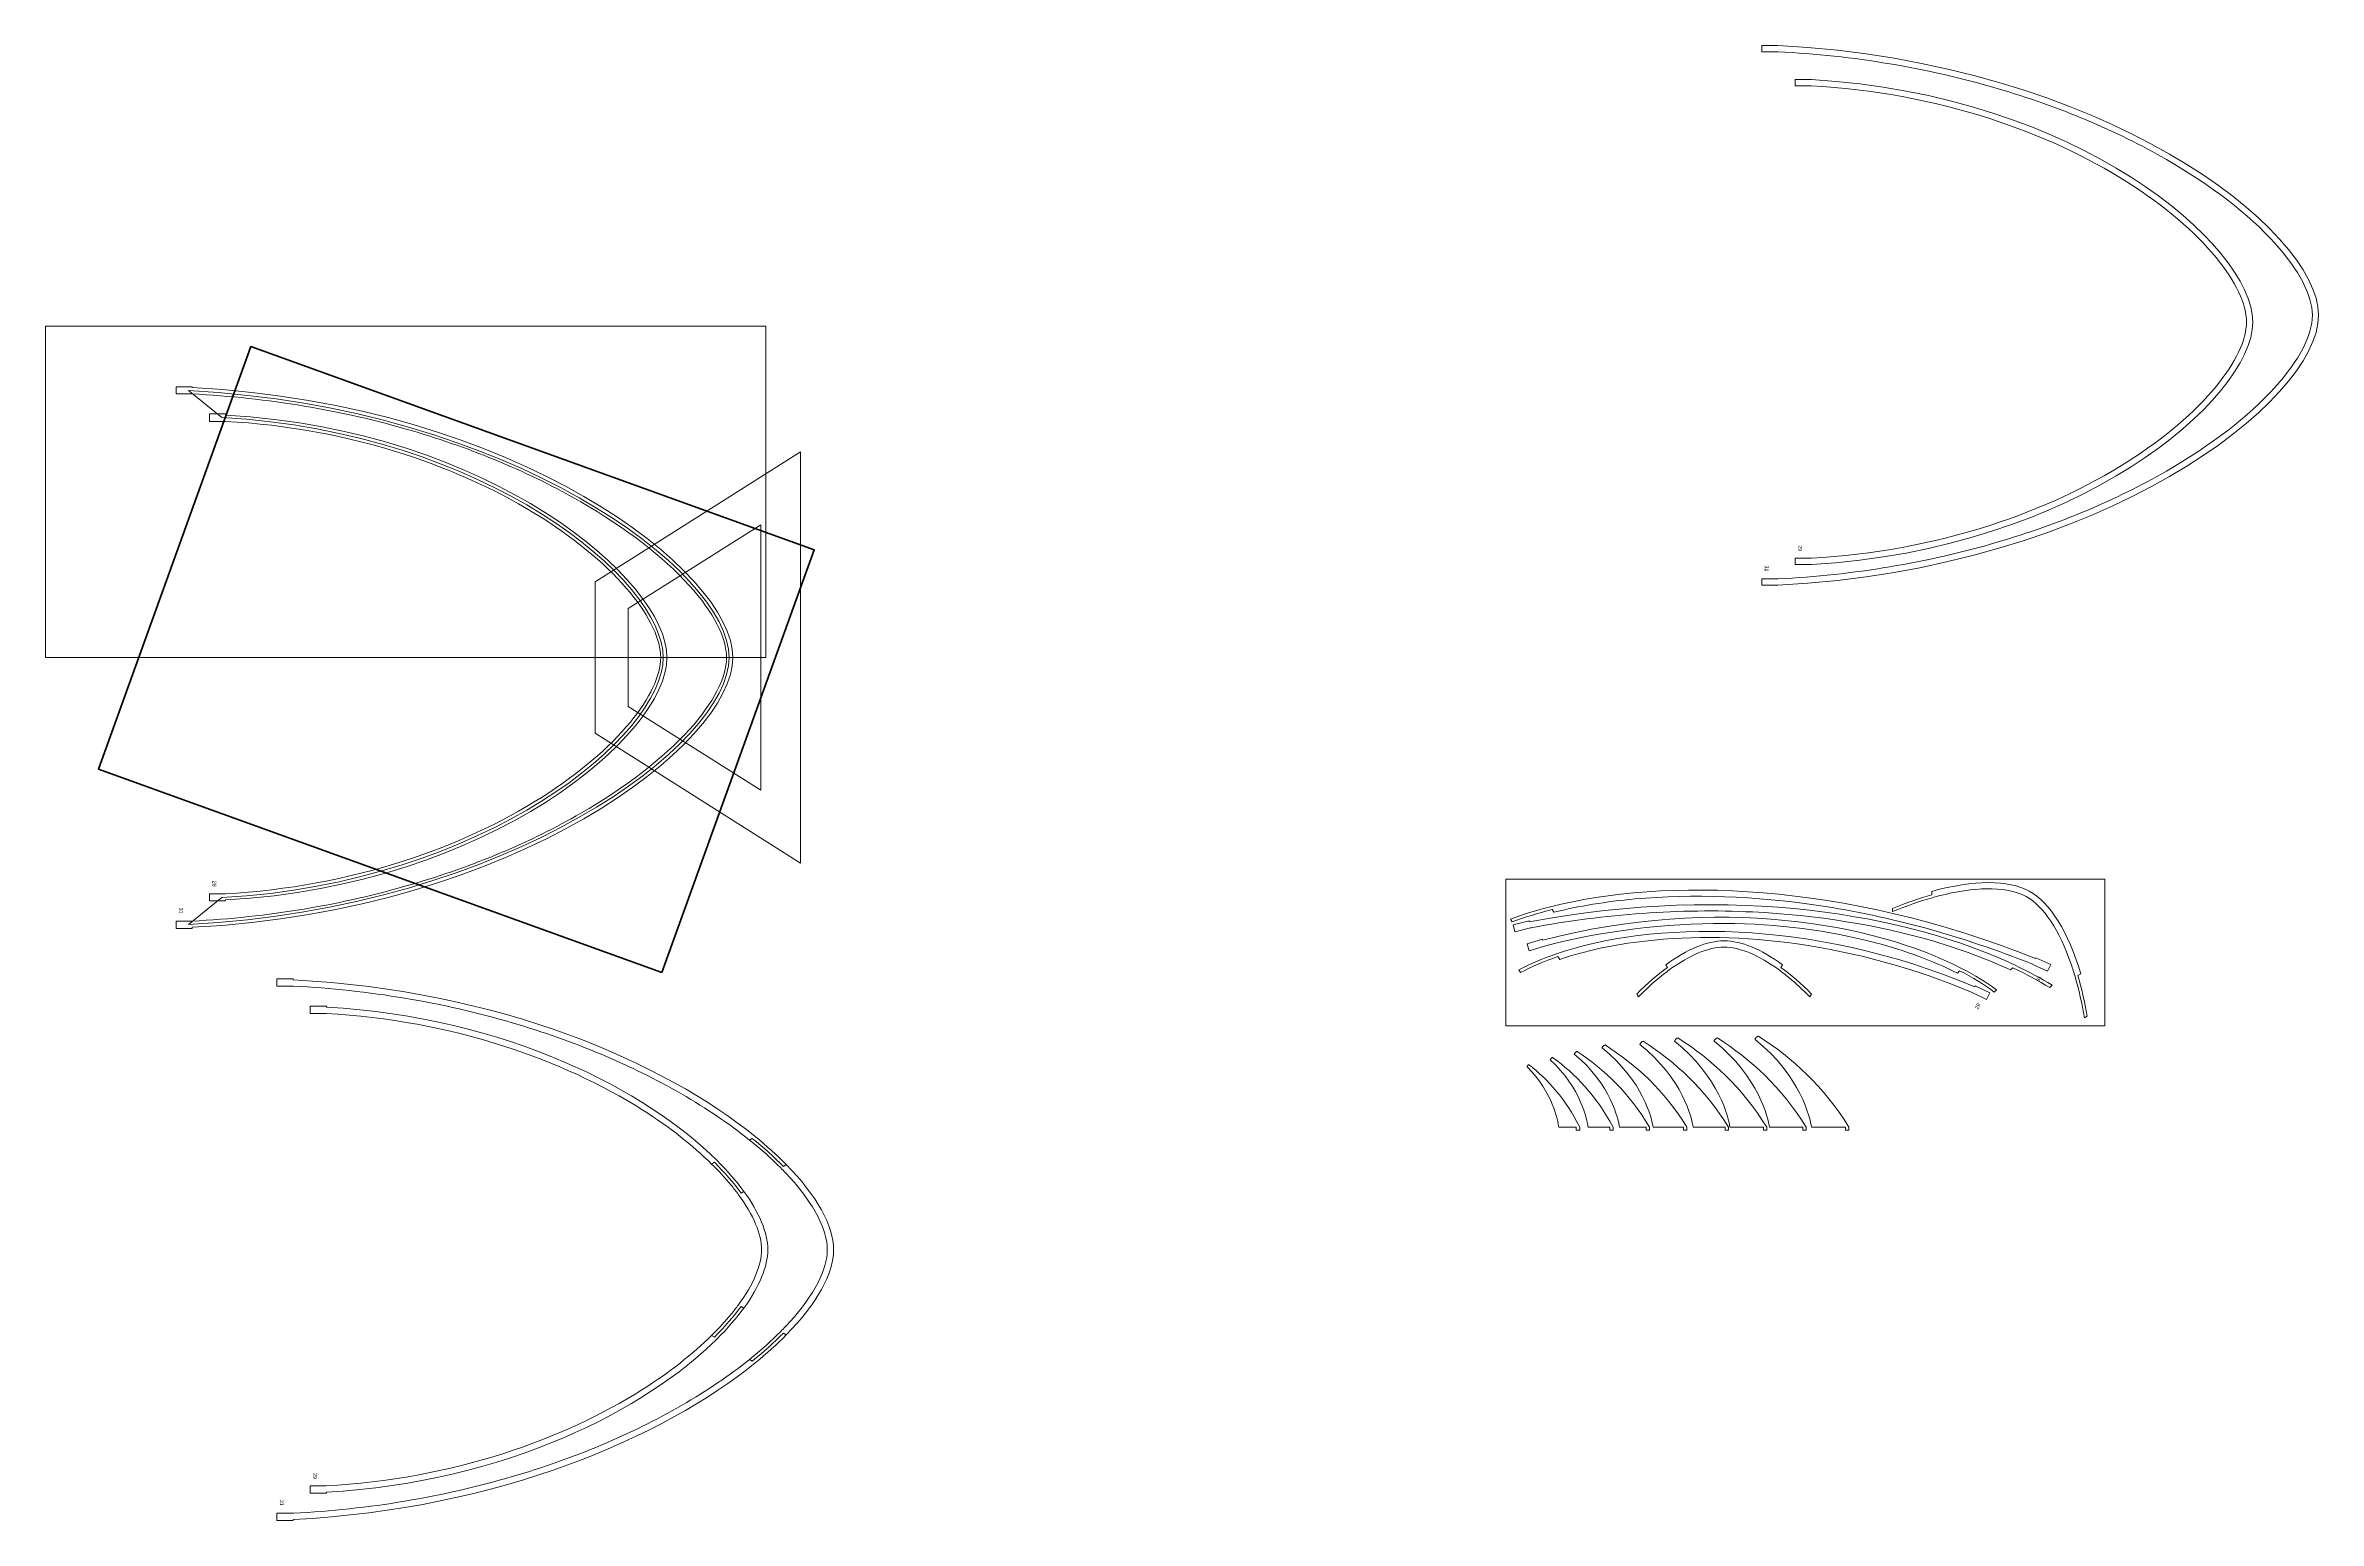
# Model space of a CAD drawing. Header units: inches. Extents: x -11188 to 11060, y -18103 to 6291.
# Drawn here: x -8651 to -6465, y -16289 to -14871 of the extents above; entities that cross this region are included whole.
import ezdxf

# ---------------------------------------------------------------- set-up
doc = ezdxf.new("R2010")
doc.units = ezdxf.units.IN
doc.header["$MEASUREMENT"] = 0
doc.layers.add('PRINT', color=7, linetype='Continuous', lineweight=9)
doc.layers.add('SECT-ELEV_dwg', color=8, linetype='Continuous', lineweight=9)
doc.styles.add('Arial', font='arial.ttf', dxfattribs={"height": 0.303706})
doc.styles.add('Arial_6', font='arial.ttf', dxfattribs={"width": 0.999998, "height": 0.303705})
doc.styles.add('Arial_7', font='arial.ttf', dxfattribs={"width": 0.999998, "height": 0.303705})

# ---------------------------------------------------------------- blocks, each defined once
blk = doc.blocks.new('SECT-ELEV_dwg_block 220-315333-Level 1')
at = {"layer": 'PRINT'}
for points in [[(51.51, 32.81), (51.51, 32.81), (52.81, 32.81), (52.81, 32.81)], [(51.51, 32.31), (51.51, 32.31), (51.51, 32.81), (51.51, 32.81)], [(52.81, 32.81), (78.74, 31.5), (96.14, 18.11), (96.14, 11.19)], [(52.8, 32.31), (52.8, 32.31), (51.51, 32.31), (51.51, 32.31)], [(70.38, 29.37), (64.78, 31.02), (58.87, 32.01), (52.8, 32.31)], [(83.95, 23.67), (79.91, 26), (75.35, 27.92), (70.38, 29.37)], [(92.64, 16.97), (90.55, 19.28), (87.54, 21.6), (83.95, 23.67)], [(95.64, 11.19), (95.64, 12.78), (94.57, 14.83), (92.64, 16.97)], [(96.14, 11.19), (96.14, 4.27), (78.74, -9.13), (52.81, -10.44)], [(92.64, 5.41), (94.57, 7.54), (95.64, 9.59), (95.64, 11.19)], [(83.95, -1.29), (87.54, 0.78), (90.55, 3.1), (92.64, 5.41)], [(70.38, -7), (75.35, -5.54), (79.91, -3.62), (83.95, -1.29)], [(52.8, -9.94), (58.87, -9.63), (64.78, -8.64), (70.38, -7)], [(51.51, -9.94), (51.51, -9.94), (52.8, -9.94), (52.8, -9.94)], [(51.51, -10.44), (51.51, -10.44), (51.51, -9.94), (51.51, -9.94)], [(52.81, -10.44), (52.81, -10.44), (51.51, -10.44), (51.51, -10.44)]]:
    blk.add_open_spline(points, degree=3, dxfattribs=at)
blk = doc.blocks.new('SECT-ELEV_dwg_block 222-315335-Level 1')
at = {"layer": 'PRINT'}
for points in [[(54.18, 30.08), (54.18, 30.08), (55.49, 30.08), (55.49, 30.08)], [(54.18, 29.58), (54.18, 29.58), (54.18, 30.08), (54.18, 30.08)], [(55.47, 29.58), (55.47, 29.58), (54.18, 29.58), (54.18, 29.58)], [(69.79, 26.95), (65.23, 28.42), (60.41, 29.31), (55.47, 29.58)], [(55.49, 30.08), (76.65, 28.91), (90.86, 16.87), (90.86, 10.65)], [(80.84, 21.84), (77.56, 23.92), (73.84, 25.64), (69.79, 26.95)], [(87.92, 15.83), (86.22, 17.9), (83.77, 19.98), (80.84, 21.84)], [(90.36, 10.65), (90.36, 12.08), (89.49, 13.92), (87.92, 15.83)], [(90.86, 10.65), (90.86, 4.43), (76.65, -7.6), (55.49, -8.78)], [(87.92, 5.48), (89.49, 7.39), (90.36, 9.22), (90.36, 10.65)], [(80.84, -0.53), (83.77, 1.33), (86.22, 3.4), (87.92, 5.48)], [(69.79, -5.65), (73.84, -4.34), (77.56, -2.62), (80.84, -0.53)], [(55.47, -8.28), (60.41, -8), (65.23, -7.12), (69.79, -5.65)], [(54.18, -8.28), (54.18, -8.28), (55.47, -8.28), (55.47, -8.28)], [(54.18, -8.78), (54.18, -8.78), (54.18, -8.28), (54.18, -8.28)], [(55.49, -8.78), (55.49, -8.78), (54.18, -8.78), (54.18, -8.78)]]:
    blk.add_open_spline(points, degree=3, dxfattribs=at)
blk = doc.blocks.new('SECT-ELEV_dwg_block 224-315337-Level 1')
at = {"layer": 'PRINT'}
for points in [[(34.57, -36.21), (43.64, -33.91), (58, -34.15), (73.45, -40.37)], [(31.37, -37.2), (32.34, -36.83), (33.41, -36.5), (34.57, -36.21)], [(41.36, -35.59), (39.03, -35.8), (36.84, -36.16), (34.86, -36.65)], [(56.07, -36.11), (50.95, -35.35), (46, -35.17), (41.36, -35.59)], [(73.22, -40.82), (67.59, -38.56), (61.82, -36.97), (56.07, -36.11)], [(31.51, -37.43), (31.51, -37.43), (31.37, -37.2), (31.37, -37.2)], [(34.72, -36.44), (33.56, -36.73), (32.49, -37.06), (31.51, -37.43)], [(34.86, -36.65), (34.86, -36.65), (34.72, -36.44), (34.72, -36.44)], [(73.25, -40.83), (73.24, -40.83), (73.23, -40.82), (73.22, -40.82)], [(74.42, -41.37), (74.42, -41.37), (73.25, -40.83), (73.25, -40.83)], [(73.45, -40.37), (73.45, -40.37), (73.49, -40.3), (73.49, -40.3)], [(73.49, -40.3), (73.49, -40.3), (74.67, -40.84), (74.67, -40.84)], [(74.67, -40.84), (74.67, -40.84), (74.42, -41.37), (74.42, -41.37)]]:
    blk.add_open_spline(points, degree=3, dxfattribs=at)
blk = doc.blocks.new('SECT-ELEV_dwg_block 226-315339-Level 1')
at = {"layer": 'PRINT'}
for points in [[(35.05, -39.99), (42.59, -37.41), (55.23, -37.03), (68.58, -42.62)], [(32.04, -41.27), (32.92, -40.8), (33.93, -40.37), (35.05, -39.99)], [(42.17, -38.96), (39.67, -39.24), (37.34, -39.74), (35.32, -40.43)], [(54.35, -39.19), (50.14, -38.6), (46.04, -38.52), (42.17, -38.96)], [(68.38, -43.08), (63.81, -41.17), (59.09, -39.86), (54.35, -39.19)], [(32.18, -41.49), (32.18, -41.49), (32.04, -41.27), (32.04, -41.27)], [(35.18, -40.2), (34.06, -40.59), (33.06, -41.02), (32.18, -41.49)], [(35.32, -40.43), (35.32, -40.43), (35.18, -40.2), (35.18, -40.2)], [(69.53, -43.64), (69.53, -43.64), (68.38, -43.08), (68.38, -43.08)], [(68.58, -42.62), (68.58, -42.62), (68.62, -42.55), (68.62, -42.55)], [(68.62, -42.55), (68.62, -42.55), (69.79, -43.12), (69.79, -43.12)], [(69.79, -43.12), (69.79, -43.12), (69.53, -43.64), (69.53, -43.64)]]:
    blk.add_open_spline(points, degree=3, dxfattribs=at)
blk = doc.blocks.new('SECT-ELEV_dwg_block 228-315341-Level 1')
at = {"layer": 'PRINT'}
for points in [[(-29.4, -72.62), (-28.47, -71.87), (-27.63, -71.12), (-26.9, -70.38)], [(-26.67, -70.52), (-27.41, -71.27), (-28.24, -72.02), (-29.16, -72.77)], [(-26.9, -70.38), (-26.9, -70.38), (-26.67, -70.52), (-26.67, -70.52)], [(-29.16, -72.77), (-36.43, -78.66), (-49.56, -84.48), (-66.2, -85.32)], [(-35.07, -76.18), (-33.04, -75.01), (-31.2, -73.77), (-29.61, -72.49)], [(-29.61, -72.49), (-29.61, -72.49), (-29.4, -72.62), (-29.4, -72.62)], [(-48.63, -81.88), (-43.67, -80.43), (-39.1, -78.51), (-35.07, -76.18)], [(-66.17, -84.82), (-60.12, -84.51), (-54.22, -83.52), (-48.63, -81.88)], [(-67.5, -84.82), (-67.5, -84.82), (-66.21, -84.82), (-66.21, -84.82)], [(-67.5, -85.41), (-67.5, -85.41), (-67.5, -84.82), (-67.5, -84.82)], [(-66.2, -85.41), (-66.2, -85.41), (-67.5, -85.41), (-67.5, -85.41)], [(-66.21, -84.82), (-66.2, -84.82), (-66.18, -84.82), (-66.17, -84.82)], [(-66.2, -85.32), (-66.2, -85.32), (-66.2, -85.41), (-66.2, -85.41)]]:
    blk.add_open_spline(points, degree=3, dxfattribs=at)
blk = doc.blocks.new('SECT-ELEV_dwg_block 230-315343-Level 1')
at = {"layer": 'PRINT'}
for points in [[(-32.43, -70.71), (-31.59, -69.87), (-30.87, -69.04), (-30.29, -68.24)], [(-30.07, -68.37), (-30.66, -69.18), (-31.37, -70.01), (-32.21, -70.84)], [(-30.29, -68.24), (-30.29, -68.24), (-30.07, -68.37), (-30.07, -68.37)], [(-32.21, -70.84), (-37.87, -76.46), (-49.07, -82.32), (-63.53, -83.13)], [(-38.17, -74.88), (-36.04, -73.53), (-34.17, -72.06), (-32.65, -70.57)], [(-32.65, -70.57), (-32.65, -70.57), (-32.43, -70.71), (-32.43, -70.71)], [(-49.22, -79.99), (-45.18, -78.69), (-41.46, -76.97), (-38.17, -74.88)], [(-63.54, -82.63), (-58.6, -82.35), (-53.78, -81.47), (-49.22, -79.99)], [(-64.83, -82.63), (-64.83, -82.63), (-63.54, -82.63), (-63.54, -82.63)], [(-64.83, -83.21), (-64.83, -83.21), (-64.83, -82.63), (-64.83, -82.63)], [(-63.53, -83.21), (-63.53, -83.21), (-64.83, -83.21), (-64.83, -83.21)], [(-63.53, -83.13), (-63.53, -83.13), (-63.53, -83.21), (-63.53, -83.21)]]:
    blk.add_open_spline(points, degree=3, dxfattribs=at)
blk = doc.blocks.new('SECT-ELEV_dwg_block 232-315345-Level 1')
at = {"layer": 'PRINT'}
for points in [[(-75.57, 5.47), (-75.57, 5.47), (-74.27, 5.47), (-74.27, 5.47)], [(-75.57, 4.89), (-75.57, 4.89), (-75.57, 5.47), (-75.57, 5.47)], [(-74.27, 5.47), (-74.27, 5.47), (-74.27, 5.39), (-74.27, 5.39)], [(-74.29, 4.89), (-74.29, 4.89), (-75.57, 4.89), (-75.57, 4.89)], [(-56.71, 1.95), (-62.3, 3.59), (-68.22, 4.58), (-74.29, 4.89)], [(-74.27, 5.39), (-48.35, 4.08), (-30.95, -9.32), (-30.95, -16.24)], [(-43.14, -3.76), (-47.17, -1.43), (-51.74, 0.49), (-56.71, 1.95)], [(-34.44, -10.46), (-36.54, -8.15), (-39.54, -5.83), (-43.14, -3.76)], [(-31.45, -16.24), (-31.45, -14.64), (-32.51, -12.59), (-34.44, -10.46)], [(-30.95, -16.24), (-30.95, -23.16), (-48.35, -36.55), (-74.27, -37.86)], [(-34.44, -22.02), (-32.51, -19.88), (-31.45, -17.83), (-31.45, -16.24)], [(-43.14, -28.72), (-39.54, -26.65), (-36.54, -24.33), (-34.44, -22.02)], [(-56.71, -34.42), (-51.74, -32.97), (-47.17, -31.05), (-43.14, -28.72)], [(-74.29, -37.36), (-68.22, -37.06), (-62.3, -36.07), (-56.71, -34.42)], [(-75.57, -37.36), (-75.57, -37.36), (-74.29, -37.36), (-74.29, -37.36)], [(-75.57, -37.95), (-75.57, -37.95), (-75.57, -37.36), (-75.57, -37.36)], [(-74.27, -37.95), (-74.27, -37.95), (-75.57, -37.95), (-75.57, -37.95)], [(-74.27, -37.86), (-74.27, -37.86), (-74.27, -37.95), (-74.27, -37.95)]]:
    blk.add_open_spline(points, degree=3, dxfattribs=at)
blk = doc.blocks.new('SECT-ELEV_dwg_block 234-315347-Level 1')
at = {"layer": 'PRINT'}
for points in [[(-72.9, 3.28), (-72.9, 3.28), (-71.6, 3.28), (-71.6, 3.28)], [(-72.9, 2.69), (-72.9, 2.69), (-72.9, 3.28), (-72.9, 3.28)], [(-71.61, 2.69), (-71.61, 2.69), (-72.9, 2.69), (-72.9, 2.69)], [(-57.3, 0.06), (-61.86, 1.53), (-66.67, 2.42), (-71.61, 2.69)], [(-71.6, 3.28), (-71.6, 3.28), (-71.6, 3.19), (-71.6, 3.19)], [(-71.6, 3.19), (-50.43, 2.02), (-36.23, -10.02), (-36.23, -16.24)], [(-46.24, -5.05), (-49.53, -2.97), (-53.25, -1.25), (-57.3, 0.06)], [(-39.16, -11.06), (-40.87, -8.99), (-43.32, -6.91), (-46.24, -5.05)], [(-36.73, -16.24), (-36.73, -14.81), (-37.59, -12.97), (-39.16, -11.06)], [(-36.23, -16.24), (-36.23, -22.46), (-50.43, -34.49), (-71.6, -35.67)], [(-39.16, -21.41), (-37.59, -19.5), (-36.73, -17.67), (-36.73, -16.24)], [(-46.24, -27.42), (-43.32, -25.56), (-40.87, -23.49), (-39.16, -21.41)], [(-57.3, -32.54), (-53.25, -31.23), (-49.53, -29.51), (-46.24, -27.42)], [(-71.61, -35.17), (-66.67, -34.89), (-61.86, -34.01), (-57.3, -32.54)], [(-72.9, -35.17), (-72.9, -35.17), (-71.61, -35.17), (-71.61, -35.17)], [(-72.9, -35.75), (-72.9, -35.75), (-72.9, -35.17), (-72.9, -35.17)], [(-71.6, -35.75), (-71.6, -35.75), (-72.9, -35.75), (-72.9, -35.75)], [(-71.6, -35.67), (-71.6, -35.67), (-71.6, -35.75), (-71.6, -35.75)]]:
    blk.add_open_spline(points, degree=3, dxfattribs=at)
blk = doc.blocks.new('SECT-ELEV_dwg_block 221-315332-Level 1')
at = {"layer": 'PRINT', "insert": (52.06, -8.86), "char_height": 0.304, "width": 0.4878, "attachment_point": 1, "rotation": 270, "line_spacing_factor": 0.938532, "style": 'Arial'}
blk.add_mtext('31', dxfattribs=at)
blk = doc.blocks.new('SECT-ELEV_dwg_block 220-V40-Level 1')
at = {"layer": 'PRINT'}
for points in [[(51.51, 32.81), (51.51, 32.81), (52.81, 32.81), (52.81, 32.81)], [(51.51, 32.31), (51.51, 32.31), (51.51, 32.81), (51.51, 32.81)], [(52.81, 32.81), (78.74, 31.5), (96.14, 18.11), (96.14, 11.19)], [(52.8, 32.31), (52.8, 32.31), (51.51, 32.31), (51.51, 32.31)], [(70.38, 29.37), (64.78, 31.02), (58.87, 32.01), (52.8, 32.31)], [(83.95, 23.67), (79.91, 26), (75.35, 27.92), (70.38, 29.37)], [(92.64, 16.97), (90.55, 19.28), (87.54, 21.6), (83.95, 23.67)], [(95.64, 11.19), (95.64, 12.78), (94.57, 14.83), (92.64, 16.97)], [(96.14, 11.19), (96.14, 4.27), (78.74, -9.13), (52.81, -10.44)], [(92.64, 5.41), (94.57, 7.54), (95.64, 9.59), (95.64, 11.19)], [(83.95, -1.29), (87.54, 0.78), (90.55, 3.1), (92.64, 5.41)], [(70.38, -7), (75.35, -5.54), (79.91, -3.62), (83.95, -1.29)], [(52.8, -9.94), (58.87, -9.63), (64.78, -8.64), (70.38, -7)], [(51.51, -9.94), (51.51, -9.94), (52.8, -9.94), (52.8, -9.94)], [(51.51, -10.44), (51.51, -10.44), (51.51, -9.94), (51.51, -9.94)], [(52.81, -10.44), (52.81, -10.44), (51.51, -10.44), (51.51, -10.44)]]:
    blk.add_open_spline(points, degree=3, dxfattribs=at)
blk.add_blockref('SECT-ELEV_dwg_block 221-315332-Level 1', (0, 0))
blk = doc.blocks.new('SECT-ELEV_dwg_block 223-315334-Level 1')
at = {"layer": 'PRINT', "insert": (54.74, -7.24), "char_height": 0.304, "width": 0.4878, "attachment_point": 1, "rotation": 270, "line_spacing_factor": 0.938532, "style": 'Arial'}
blk.add_mtext('29', dxfattribs=at)
blk = doc.blocks.new('SECT-ELEV_dwg_block 222-V41-Level 1')
at = {"layer": 'PRINT'}
for points in [[(54.18, 30.08), (54.18, 30.08), (55.49, 30.08), (55.49, 30.08)], [(54.18, 29.58), (54.18, 29.58), (54.18, 30.08), (54.18, 30.08)], [(55.47, 29.58), (55.47, 29.58), (54.18, 29.58), (54.18, 29.58)], [(69.79, 26.95), (65.23, 28.42), (60.41, 29.31), (55.47, 29.58)], [(55.49, 30.08), (76.65, 28.91), (90.86, 16.87), (90.86, 10.65)], [(80.84, 21.84), (77.56, 23.92), (73.84, 25.64), (69.79, 26.95)], [(87.92, 15.83), (86.22, 17.9), (83.77, 19.98), (80.84, 21.84)], [(90.36, 10.65), (90.36, 12.08), (89.49, 13.92), (87.92, 15.83)], [(90.86, 10.65), (90.86, 4.43), (76.65, -7.6), (55.49, -8.78)], [(87.92, 5.48), (89.49, 7.39), (90.36, 9.22), (90.36, 10.65)], [(80.84, -0.53), (83.77, 1.33), (86.22, 3.4), (87.92, 5.48)], [(69.79, -5.65), (73.84, -4.34), (77.56, -2.62), (80.84, -0.53)], [(55.47, -8.28), (60.41, -8), (65.23, -7.12), (69.79, -5.65)], [(54.18, -8.28), (54.18, -8.28), (55.47, -8.28), (55.47, -8.28)], [(54.18, -8.78), (54.18, -8.78), (54.18, -8.28), (54.18, -8.28)], [(55.49, -8.78), (55.49, -8.78), (54.18, -8.78), (54.18, -8.78)]]:
    blk.add_open_spline(points, degree=3, dxfattribs=at)
blk.add_blockref('SECT-ELEV_dwg_block 223-315334-Level 1', (0, 0))
blk = doc.blocks.new('SECT-ELEV_dwg_block 225-315336-Level 1')
at = {"layer": 'PRINT', "insert": (73.47, -42.12), "char_height": 0.304, "width": 0.4736, "attachment_point": 1, "rotation": 65.1597, "line_spacing_factor": 0.938532, "style": 'Arial_6'}
blk.add_mtext('31', dxfattribs=at)
blk = doc.blocks.new('SECT-ELEV_dwg_block 224-V42-Level 1')
at = {"layer": 'PRINT'}
for points in [[(34.57, -36.21), (43.64, -33.91), (58, -34.15), (73.45, -40.37)], [(31.37, -37.2), (32.34, -36.83), (33.41, -36.5), (34.57, -36.21)], [(41.36, -35.59), (39.03, -35.8), (36.84, -36.16), (34.86, -36.65)], [(56.07, -36.11), (50.95, -35.35), (46, -35.17), (41.36, -35.59)], [(73.22, -40.82), (67.59, -38.56), (61.82, -36.97), (56.07, -36.11)], [(31.51, -37.43), (31.51, -37.43), (31.37, -37.2), (31.37, -37.2)], [(34.72, -36.44), (33.56, -36.73), (32.49, -37.06), (31.51, -37.43)], [(34.86, -36.65), (34.86, -36.65), (34.72, -36.44), (34.72, -36.44)], [(73.25, -40.83), (73.24, -40.83), (73.23, -40.82), (73.22, -40.82)], [(74.42, -41.37), (74.42, -41.37), (73.25, -40.83), (73.25, -40.83)], [(73.45, -40.37), (73.45, -40.37), (73.49, -40.3), (73.49, -40.3)], [(73.49, -40.3), (73.49, -40.3), (74.67, -40.84), (74.67, -40.84)], [(74.67, -40.84), (74.67, -40.84), (74.42, -41.37), (74.42, -41.37)]]:
    blk.add_open_spline(points, degree=3, dxfattribs=at)
blk.add_blockref('SECT-ELEV_dwg_block 225-315336-Level 1', (0, 0))
blk = doc.blocks.new('SECT-ELEV_dwg_block 227-315338-Level 1')
at = {"layer": 'PRINT', "insert": (68.58, -44.33), "char_height": 0.304, "width": 0.4736, "attachment_point": 1, "rotation": 64.0822, "line_spacing_factor": 0.938532, "style": 'Arial_7'}
blk.add_mtext('29', dxfattribs=at)
blk = doc.blocks.new('SECT-ELEV_dwg_block 226-V43-Level 1')
at = {"layer": 'PRINT'}
for points in [[(35.05, -39.99), (42.59, -37.41), (55.23, -37.03), (68.58, -42.62)], [(32.04, -41.27), (32.92, -40.8), (33.93, -40.37), (35.05, -39.99)], [(42.17, -38.96), (39.67, -39.24), (37.34, -39.74), (35.32, -40.43)], [(54.35, -39.19), (50.14, -38.6), (46.04, -38.52), (42.17, -38.96)], [(68.38, -43.08), (63.81, -41.17), (59.09, -39.86), (54.35, -39.19)], [(32.18, -41.49), (32.18, -41.49), (32.04, -41.27), (32.04, -41.27)], [(35.18, -40.2), (34.06, -40.59), (33.06, -41.02), (32.18, -41.49)], [(35.32, -40.43), (35.32, -40.43), (35.18, -40.2), (35.18, -40.2)], [(69.53, -43.64), (69.53, -43.64), (68.38, -43.08), (68.38, -43.08)], [(68.58, -42.62), (68.58, -42.62), (68.62, -42.55), (68.62, -42.55)], [(68.62, -42.55), (68.62, -42.55), (69.79, -43.12), (69.79, -43.12)], [(69.79, -43.12), (69.79, -43.12), (69.53, -43.64), (69.53, -43.64)]]:
    blk.add_open_spline(points, degree=3, dxfattribs=at)
blk.add_blockref('SECT-ELEV_dwg_block 227-315338-Level 1', (0, 0))
blk = doc.blocks.new('SECT-ELEV_dwg_block 229-315340-Level 1')
at = {"layer": 'PRINT', "insert": (-66.95, -83.74), "char_height": 0.304, "width": 0.4878, "attachment_point": 1, "rotation": 270, "line_spacing_factor": 0.938532, "style": 'Arial'}
blk.add_mtext('31', dxfattribs=at)
blk = doc.blocks.new('SECT-ELEV_dwg_block 228-V44-Level 1')
at = {"layer": 'PRINT'}
for points in [[(-29.4, -72.62), (-28.47, -71.87), (-27.63, -71.12), (-26.9, -70.38)], [(-26.67, -70.52), (-27.41, -71.27), (-28.24, -72.02), (-29.16, -72.77)], [(-26.9, -70.38), (-26.9, -70.38), (-26.67, -70.52), (-26.67, -70.52)], [(-29.16, -72.77), (-36.43, -78.66), (-49.56, -84.48), (-66.2, -85.32)], [(-35.07, -76.18), (-33.04, -75.01), (-31.2, -73.77), (-29.61, -72.49)], [(-29.61, -72.49), (-29.61, -72.49), (-29.4, -72.62), (-29.4, -72.62)], [(-48.63, -81.88), (-43.67, -80.43), (-39.1, -78.51), (-35.07, -76.18)], [(-66.17, -84.82), (-60.12, -84.51), (-54.22, -83.52), (-48.63, -81.88)], [(-67.5, -84.82), (-67.5, -84.82), (-66.21, -84.82), (-66.21, -84.82)], [(-67.5, -85.41), (-67.5, -85.41), (-67.5, -84.82), (-67.5, -84.82)], [(-66.2, -85.41), (-66.2, -85.41), (-67.5, -85.41), (-67.5, -85.41)], [(-66.21, -84.82), (-66.2, -84.82), (-66.18, -84.82), (-66.17, -84.82)], [(-66.2, -85.32), (-66.2, -85.32), (-66.2, -85.41), (-66.2, -85.41)]]:
    blk.add_open_spline(points, degree=3, dxfattribs=at)
blk.add_blockref('SECT-ELEV_dwg_block 229-315340-Level 1', (0, 0))
blk = doc.blocks.new('SECT-ELEV_dwg_block 231-315342-Level 1')
at = {"layer": 'PRINT', "insert": (-64.28, -81.59), "char_height": 0.304, "width": 0.4878, "attachment_point": 1, "rotation": 270, "line_spacing_factor": 0.938532, "style": 'Arial'}
blk.add_mtext('29', dxfattribs=at)
blk = doc.blocks.new('SECT-ELEV_dwg_block 230-V45-Level 1')
at = {"layer": 'PRINT'}
for points in [[(-32.43, -70.71), (-31.59, -69.87), (-30.87, -69.04), (-30.29, -68.24)], [(-30.07, -68.37), (-30.66, -69.18), (-31.37, -70.01), (-32.21, -70.84)], [(-30.29, -68.24), (-30.29, -68.24), (-30.07, -68.37), (-30.07, -68.37)], [(-32.21, -70.84), (-37.87, -76.46), (-49.07, -82.32), (-63.53, -83.13)], [(-38.17, -74.88), (-36.04, -73.53), (-34.17, -72.06), (-32.65, -70.57)], [(-32.65, -70.57), (-32.65, -70.57), (-32.43, -70.71), (-32.43, -70.71)], [(-49.22, -79.99), (-45.18, -78.69), (-41.46, -76.97), (-38.17, -74.88)], [(-63.54, -82.63), (-58.6, -82.35), (-53.78, -81.47), (-49.22, -79.99)], [(-64.83, -82.63), (-64.83, -82.63), (-63.54, -82.63), (-63.54, -82.63)], [(-64.83, -83.21), (-64.83, -83.21), (-64.83, -82.63), (-64.83, -82.63)], [(-63.53, -83.21), (-63.53, -83.21), (-64.83, -83.21), (-64.83, -83.21)], [(-63.53, -83.13), (-63.53, -83.13), (-63.53, -83.21), (-63.53, -83.21)]]:
    blk.add_open_spline(points, degree=3, dxfattribs=at)
blk.add_blockref('SECT-ELEV_dwg_block 231-315342-Level 1', (0, 0))
blk = doc.blocks.new('SECT-ELEV_dwg_block 233-315344-Level 1')
at = {"layer": 'PRINT', "insert": (-75.02, -36.28), "char_height": 0.304, "width": 0.4878, "attachment_point": 1, "rotation": 270, "line_spacing_factor": 0.938532, "style": 'Arial'}
blk.add_mtext('31', dxfattribs=at)
blk = doc.blocks.new('SECT-ELEV_dwg_block 232-V46-Level 1')
at = {"layer": 'PRINT'}
for points in [[(-75.57, 5.47), (-75.57, 5.47), (-74.27, 5.47), (-74.27, 5.47)], [(-75.57, 4.89), (-75.57, 4.89), (-75.57, 5.47), (-75.57, 5.47)], [(-74.27, 5.47), (-74.27, 5.47), (-74.27, 5.39), (-74.27, 5.39)], [(-74.29, 4.89), (-74.29, 4.89), (-75.57, 4.89), (-75.57, 4.89)], [(-56.71, 1.95), (-62.3, 3.59), (-68.22, 4.58), (-74.29, 4.89)], [(-74.27, 5.39), (-48.35, 4.08), (-30.95, -9.32), (-30.95, -16.24)], [(-43.14, -3.76), (-47.17, -1.43), (-51.74, 0.49), (-56.71, 1.95)], [(-34.44, -10.46), (-36.54, -8.15), (-39.54, -5.83), (-43.14, -3.76)], [(-31.45, -16.24), (-31.45, -14.64), (-32.51, -12.59), (-34.44, -10.46)], [(-30.95, -16.24), (-30.95, -23.16), (-48.35, -36.55), (-74.27, -37.86)], [(-34.44, -22.02), (-32.51, -19.88), (-31.45, -17.83), (-31.45, -16.24)], [(-43.14, -28.72), (-39.54, -26.65), (-36.54, -24.33), (-34.44, -22.02)], [(-56.71, -34.42), (-51.74, -32.97), (-47.17, -31.05), (-43.14, -28.72)], [(-74.29, -37.36), (-68.22, -37.06), (-62.3, -36.07), (-56.71, -34.42)], [(-75.57, -37.36), (-75.57, -37.36), (-74.29, -37.36), (-74.29, -37.36)], [(-75.57, -37.95), (-75.57, -37.95), (-75.57, -37.36), (-75.57, -37.36)], [(-74.27, -37.95), (-74.27, -37.95), (-75.57, -37.95), (-75.57, -37.95)], [(-74.27, -37.86), (-74.27, -37.86), (-74.27, -37.95), (-74.27, -37.95)]]:
    blk.add_open_spline(points, degree=3, dxfattribs=at)
blk.add_blockref('SECT-ELEV_dwg_block 233-315344-Level 1', (0, 0))
blk = doc.blocks.new('SECT-ELEV_dwg_block 235-315346-Level 1')
at = {"layer": 'PRINT', "insert": (-72.35, -34.13), "char_height": 0.304, "width": 0.4878, "attachment_point": 1, "rotation": 270, "line_spacing_factor": 0.938532, "style": 'Arial'}
blk.add_mtext('29', dxfattribs=at)
blk = doc.blocks.new('SECT-ELEV_dwg_block 234-V47-Level 1')
at = {"layer": 'PRINT'}
for points in [[(-72.9, 3.28), (-72.9, 3.28), (-71.6, 3.28), (-71.6, 3.28)], [(-72.9, 2.69), (-72.9, 2.69), (-72.9, 3.28), (-72.9, 3.28)], [(-71.61, 2.69), (-71.61, 2.69), (-72.9, 2.69), (-72.9, 2.69)], [(-57.3, 0.06), (-61.86, 1.53), (-66.67, 2.42), (-71.61, 2.69)], [(-71.6, 3.28), (-71.6, 3.28), (-71.6, 3.19), (-71.6, 3.19)], [(-71.6, 3.19), (-50.43, 2.02), (-36.23, -10.02), (-36.23, -16.24)], [(-46.24, -5.05), (-49.53, -2.97), (-53.25, -1.25), (-57.3, 0.06)], [(-39.16, -11.06), (-40.87, -8.99), (-43.32, -6.91), (-46.24, -5.05)], [(-36.73, -16.24), (-36.73, -14.81), (-37.59, -12.97), (-39.16, -11.06)], [(-36.23, -16.24), (-36.23, -22.46), (-50.43, -34.49), (-71.6, -35.67)], [(-39.16, -21.41), (-37.59, -19.5), (-36.73, -17.67), (-36.73, -16.24)], [(-46.24, -27.42), (-43.32, -25.56), (-40.87, -23.49), (-39.16, -21.41)], [(-57.3, -32.54), (-53.25, -31.23), (-49.53, -29.51), (-46.24, -27.42)], [(-71.61, -35.17), (-66.67, -34.89), (-61.86, -34.01), (-57.3, -32.54)], [(-72.9, -35.17), (-72.9, -35.17), (-71.61, -35.17), (-71.61, -35.17)], [(-72.9, -35.75), (-72.9, -35.75), (-72.9, -35.17), (-72.9, -35.17)], [(-71.6, -35.75), (-71.6, -35.75), (-72.9, -35.75), (-72.9, -35.75)], [(-71.6, -35.67), (-71.6, -35.67), (-71.6, -35.75), (-71.6, -35.75)]]:
    blk.add_open_spline(points, degree=3, dxfattribs=at)
blk.add_blockref('SECT-ELEV_dwg_block 235-315346-Level 1', (0, 0))
blk = doc.blocks.new('SECT-ELEV_dwg_block 219-V53-Level 1')
at = {"layer": 'PRINT', "flags": 128}
for points in [[(-86.04, 10.33), (-28.31, 10.33), (-28.31, -16.24), (-86.04, -16.24)], [(-25.53, -32.71), (-41.98, -22.31), (-41.98, -10.16), (-25.53, 0.24)], [(-28.71, -26.88), (-39.34, -20.16), (-39.34, -12.31), (-28.71, -5.59)], [(79, -45.75), (31, -45.75), (31, -34), (79, -34)]]:
    blk.add_lwpolyline(points, close=True, dxfattribs=at)
at = {"layer": 'PRINT', "color": 30, "lineweight": 90, "flags": 128}
blk.add_lwpolyline([(-36.63, -41.48), (-81.78, -25.19), (-69.57, 8.68), (-24.42, -7.61)], close=True, dxfattribs=at)
at = {"layer": 'PRINT'}
for points in [[(-74.58, 5.15), (-74.58, 5.15), (-71.9, 3), (-71.9, 3)], [(-31.25, -16.24), (-31.25, -9.32), (-48.82, 3.85), (-74.58, 5.15)], [(-71.9, 3), (-50.73, 1.82), (-36.53, -10.02), (-36.53, -16.24)], [(-74.58, -37.63), (-48.82, -36.33), (-31.25, -23.16), (-31.25, -16.24)], [(-36.53, -16.24), (-36.53, -22.46), (-50.73, -34.3), (-71.9, -35.48)], [(32.88, -37.42), (49.25, -34.32), (63.38, -36.89), (71.83, -40.9)], [(65.14, -34.98), (68.53, -34.04), (71.28, -34.04), (72.95, -34.96)], [(72.71, -35.4), (71.31, -34.63), (69, -34.57), (66.2, -35.22)], [(-71.9, -35.48), (-71.9, -35.48), (-74.58, -37.63), (-74.58, -37.63)], [(50.76, -36.63), (44.95, -36.35), (38.98, -36.78), (33.02, -37.9)], [(33.97, -38.88), (47.99, -35.29), (60.44, -37.5), (67.53, -41.15)], [(61.98, -36.35), (63.09, -35.9), (64.15, -35.53), (65.15, -35.25)], [(62, -36.6), (62, -36.6), (61.98, -36.35), (61.98, -36.35)], [(65.17, -35.49), (64.15, -35.78), (63.09, -36.15), (62, -36.6)], [(65.15, -35.25), (65.15, -35.25), (65.14, -34.98), (65.14, -34.98)], [(66.2, -35.22), (65.86, -35.3), (65.52, -35.39), (65.17, -35.49)], [(76.31, -40.82), (75.38, -38.1), (74.1, -36.17), (72.71, -35.4)], [(72.95, -34.96), (74.62, -35.89), (76.08, -38.22), (77.08, -41.59)], [(31.59, -37.65), (31.59, -37.65), (32.86, -37.34), (32.86, -37.34)], [(31.73, -38.22), (31.73, -38.22), (31.59, -37.65), (31.59, -37.65)], [(32.98, -37.91), (32.98, -37.91), (31.73, -38.22), (31.73, -38.22)], [(32.86, -37.34), (32.86, -37.34), (32.88, -37.42), (32.88, -37.42)], [(33.02, -37.9), (33.01, -37.91), (33, -37.91), (32.98, -37.91)], [(48.55, -37.55), (43.76, -37.53), (38.9, -38.13), (34.11, -39.36)], [(60.63, -39.1), (56.87, -38.1), (52.81, -37.58), (48.55, -37.55)], [(65.29, -38.98), (60.82, -37.67), (55.93, -36.88), (50.76, -36.63)], [(32.7, -39.19), (32.7, -39.19), (33.94, -38.8), (33.94, -38.8)], [(32.88, -39.75), (32.88, -39.75), (32.7, -39.19), (32.7, -39.19)], [(34.11, -39.36), (34.11, -39.36), (32.88, -39.75), (32.88, -39.75)], [(33.94, -38.8), (33.94, -38.8), (33.97, -38.88), (33.97, -38.88)], [(43.82, -40.86), (45.54, -39.61), (47.15, -38.94), (48.5, -38.94)], [(48.5, -39.44), (47.26, -39.44), (45.72, -40.09), (44.09, -41.28)], [(48.5, -38.94), (49.84, -38.94), (51.46, -39.61), (53.18, -40.86)], [(52.91, -41.28), (51.28, -40.09), (49.73, -39.44), (48.5, -39.44)], [(67.2, -41.54), (65.3, -40.58), (63.07, -39.74), (60.63, -39.1)], [(71.46, -41.28), (69.61, -40.42), (67.53, -39.64), (65.29, -38.98)], [(41.49, -43.21), (42.32, -42.37), (43.15, -41.66), (43.96, -41.08)], [(43.32, -41.88), (42.76, -42.34), (42.19, -42.86), (41.63, -43.43)], [(44.09, -41.28), (43.83, -41.47), (43.58, -41.67), (43.32, -41.88)], [(43.96, -41.08), (43.96, -41.08), (43.82, -40.86), (43.82, -40.86)], [(53.67, -41.88), (53.42, -41.67), (53.16, -41.47), (52.91, -41.28)], [(53.18, -40.86), (53.18, -40.86), (53.04, -41.08), (53.04, -41.08)], [(53.04, -41.08), (53.84, -41.66), (54.67, -42.37), (55.51, -43.21)], [(55.37, -43.43), (54.8, -42.86), (54.24, -42.34), (53.67, -41.88)], [(67.37, -41.34), (67.37, -41.34), (67.2, -41.54), (67.2, -41.54)], [(70.15, -43.05), (69.35, -42.46), (68.42, -41.89), (67.37, -41.34)], [(67.53, -41.15), (68.58, -41.69), (69.52, -42.27), (70.32, -42.86)], [(71.63, -41.11), (71.63, -41.11), (71.46, -41.28), (71.46, -41.28)], [(74.59, -42.69), (73.7, -42.15), (72.72, -41.61), (71.63, -41.11)], [(71.83, -40.9), (72.91, -41.42), (73.89, -41.95), (74.78, -42.5)], [(76.63, -41.84), (76.53, -41.49), (76.42, -41.15), (76.31, -40.82)], [(77.38, -45.11), (77.18, -43.95), (76.93, -42.85), (76.63, -41.84)], [(77.08, -41.59), (77.08, -41.59), (76.85, -41.72), (76.85, -41.72)], [(76.85, -41.72), (77.14, -42.72), (77.39, -43.81), (77.6, -44.99)], [(-67.5, -41.99), (-67.5, -41.99), (-66.2, -41.99), (-66.2, -41.99)], [(-67.5, -42.57), (-67.5, -42.57), (-67.5, -41.99), (-67.5, -41.99)], [(-66.21, -42.57), (-66.21, -42.57), (-67.5, -42.57), (-67.5, -42.57)], [(-66.17, -42.57), (-66.18, -42.57), (-66.2, -42.57), (-66.21, -42.57)], [(-66.2, -41.99), (-66.2, -41.99), (-66.2, -42.07), (-66.2, -42.07)], [(-66.2, -42.07), (-49.56, -42.91), (-36.43, -48.73), (-29.16, -54.62)], [(-48.63, -45.51), (-54.22, -43.87), (-60.12, -42.88), (-66.17, -42.57)], [(41.63, -43.43), (41.63, -43.43), (41.49, -43.21), (41.49, -43.21)], [(55.51, -43.21), (55.51, -43.21), (55.37, -43.43), (55.37, -43.43)], [(70.32, -42.86), (70.32, -42.86), (70.15, -43.05), (70.15, -43.05)], [(74.78, -42.5), (74.78, -42.5), (74.59, -42.69), (74.59, -42.69)], [(-64.83, -44.18), (-64.83, -44.18), (-63.53, -44.18), (-63.53, -44.18)], [(-64.83, -44.76), (-64.83, -44.76), (-64.83, -44.18), (-64.83, -44.18)], [(-63.54, -44.76), (-63.54, -44.76), (-64.83, -44.76), (-64.83, -44.76)], [(-49.22, -47.4), (-53.78, -45.93), (-58.6, -45.04), (-63.54, -44.76)], [(-63.53, -44.18), (-63.53, -44.18), (-63.53, -44.26), (-63.53, -44.26)], [(-63.53, -44.26), (-49.07, -45.07), (-37.87, -50.93), (-32.21, -56.55)], [(-35.07, -51.21), (-39.1, -48.89), (-43.67, -46.97), (-48.63, -45.51)], [(77.6, -44.99), (77.6, -44.99), (77.38, -45.11), (77.38, -45.11)], [(38.71, -47.53), (38.68, -47.5), (38.92, -47.26), (38.96, -47.29)], [(38.96, -47.29), (41.45, -48.89), (43.66, -50.89), (45.52, -53.87)], [(41.74, -47.24), (41.7, -47.21), (41.96, -46.97), (42, -46.99)], [(46.01, -53.87), (45.93, -53.2), (45.19, -49.99), (41.74, -47.24)], [(42, -46.99), (44.6, -48.67), (46.91, -50.76), (48.85, -53.87)], [(44.52, -46.98), (44.48, -46.95), (44.75, -46.7), (44.79, -46.72)], [(48.96, -53.87), (48.87, -53.18), (48.1, -49.84), (44.52, -46.98)], [(44.79, -46.72), (47.49, -48.46), (49.89, -50.64), (51.91, -53.87)], [(47.69, -46.98), (47.65, -46.95), (47.92, -46.7), (47.96, -46.72)], [(52.13, -53.87), (52.04, -53.18), (51.27, -49.84), (47.69, -46.98)], [(47.96, -46.72), (50.66, -48.46), (53.06, -50.64), (55.08, -53.87)], [(50.97, -46.85), (50.93, -46.82), (51.2, -46.56), (51.25, -46.59)], [(55.49, -53.87), (55.4, -53.17), (54.62, -49.76), (50.97, -46.85)], [(51.25, -46.59), (54, -48.36), (56.44, -50.58), (58.5, -53.87)], [(-38.17, -52.51), (-41.46, -50.43), (-45.18, -48.71), (-49.22, -47.4)], [(32.71, -49.05), (32.68, -49.03), (32.84, -48.85), (32.86, -48.87)], [(35.24, -53.87), (35.19, -53.39), (34.75, -51.05), (32.71, -49.05)], [(32.86, -48.87), (34.4, -50.09), (35.77, -51.61), (36.92, -53.87)], [(34.56, -48.49), (34.54, -48.46), (34.72, -48.26), (34.75, -48.28)], [(37.59, -53.87), (37.53, -53.33), (37.01, -50.72), (34.56, -48.49)], [(34.75, -48.28), (36.59, -49.64), (38.23, -51.34), (39.61, -53.87)], [(36.49, -48.02), (36.46, -47.99), (36.68, -47.77), (36.71, -47.8)], [(40.11, -53.87), (40.04, -53.28), (39.41, -50.45), (36.49, -48.02)], [(36.71, -47.8), (38.92, -49.28), (40.87, -51.12), (42.52, -53.87)], [(42.8, -53.87), (42.72, -53.23), (42.01, -50.16), (38.71, -47.53)], [(-32.65, -56.83), (-34.17, -55.33), (-36.04, -53.86), (-38.17, -52.51)], [(-29.61, -54.91), (-31.2, -53.63), (-33.04, -52.38), (-35.07, -51.21)], [(-29.16, -54.62), (-28.24, -55.38), (-27.4, -56.13), (-26.67, -56.87)], [(36.65, -53.87), (36.65, -53.87), (35.24, -53.87), (35.24, -53.87)], [(36.65, -54.13), (36.65, -54.13), (36.65, -53.87), (36.65, -53.87)], [(36.92, -54.13), (36.92, -54.13), (36.65, -54.13), (36.65, -54.13)], [(36.92, -53.87), (36.92, -53.87), (36.92, -54.13), (36.92, -54.13)], [(39.34, -53.87), (39.34, -53.87), (37.59, -53.87), (37.59, -53.87)], [(39.34, -54.13), (39.34, -54.13), (39.34, -53.87), (39.34, -53.87)], [(39.61, -54.13), (39.61, -54.13), (39.34, -54.13), (39.34, -54.13)], [(39.61, -53.87), (39.61, -53.87), (39.61, -54.13), (39.61, -54.13)], [(42.25, -53.87), (42.25, -53.87), (40.11, -53.87), (40.11, -53.87)], [(42.25, -54.13), (42.25, -54.13), (42.25, -53.87), (42.25, -53.87)], [(42.52, -54.13), (42.52, -54.13), (42.25, -54.13), (42.25, -54.13)], [(42.52, -53.87), (42.52, -53.87), (42.52, -54.13), (42.52, -54.13)], [(45.25, -53.87), (45.25, -53.87), (42.8, -53.87), (42.8, -53.87)], [(45.25, -54.13), (45.25, -54.13), (45.25, -53.87), (45.25, -53.87)], [(45.52, -54.13), (45.52, -54.13), (45.25, -54.13), (45.25, -54.13)], [(45.52, -53.87), (45.52, -53.87), (45.52, -54.13), (45.52, -54.13)], [(48.58, -53.87), (48.58, -53.87), (46.01, -53.87), (46.01, -53.87)], [(48.58, -54.13), (48.58, -54.13), (48.58, -53.87), (48.58, -53.87)], [(48.85, -54.13), (48.85, -54.13), (48.58, -54.13), (48.58, -54.13)], [(48.85, -53.87), (48.85, -53.87), (48.85, -54.13), (48.85, -54.13)], [(51.64, -53.87), (51.64, -53.87), (48.96, -53.87), (48.96, -53.87)], [(51.64, -54.13), (51.64, -54.13), (51.64, -53.87), (51.64, -53.87)], [(51.91, -54.13), (51.91, -54.13), (51.64, -54.13), (51.64, -54.13)], [(51.91, -53.87), (51.91, -53.87), (51.91, -54.13), (51.91, -54.13)], [(54.81, -53.87), (54.81, -53.87), (52.13, -53.87), (52.13, -53.87)], [(54.81, -54.13), (54.81, -54.13), (54.81, -53.87), (54.81, -53.87)], [(55.08, -54.13), (55.08, -54.13), (54.81, -54.13), (54.81, -54.13)], [(55.08, -53.87), (55.08, -53.87), (55.08, -54.13), (55.08, -54.13)], [(58.23, -53.87), (58.23, -53.87), (55.49, -53.87), (55.49, -53.87)], [(58.23, -54.13), (58.23, -54.13), (58.23, -53.87), (58.23, -53.87)], [(58.5, -54.13), (58.5, -54.13), (58.23, -54.13), (58.23, -54.13)], [(58.5, -53.87), (58.5, -53.87), (58.5, -54.13), (58.5, -54.13)], [(-29.4, -54.78), (-29.4, -54.78), (-29.61, -54.91), (-29.61, -54.91)], [(-29.61, -54.91), (-29.61, -54.91), (-29.4, -54.78), (-29.4, -54.78)], [(-27.11, -57.14), (-27.85, -56.39), (-28.69, -55.64), (-29.61, -54.91)], [(-26.9, -57.02), (-27.63, -56.27), (-28.47, -55.52), (-29.4, -54.78)], [(-29.4, -54.78), (-28.47, -55.52), (-27.63, -56.27), (-26.9, -57.02)], [(-32.43, -56.69), (-32.43, -56.69), (-32.65, -56.83), (-32.65, -56.83)], [(-32.65, -56.83), (-32.65, -56.83), (-32.43, -56.69), (-32.43, -56.69)], [(-31.09, -58.52), (-31.56, -57.96), (-32.08, -57.39), (-32.65, -56.83)], [(-30.29, -59.16), (-30.87, -58.35), (-31.59, -57.52), (-32.43, -56.69)], [(-32.43, -56.69), (-31.59, -57.52), (-30.87, -58.35), (-30.29, -59.16)], [(-32.21, -56.55), (-31.37, -57.39), (-30.66, -58.21), (-30.07, -59.02)], [(-26.37, -57.92), (-26.61, -57.66), (-26.85, -57.4), (-27.11, -57.14)], [(-26.67, -56.87), (-26.67, -56.87), (-26.9, -57.02), (-26.9, -57.02)], [(-26.9, -57.02), (-26.9, -57.02), (-26.67, -56.87), (-26.67, -56.87)], [(-26.67, -56.87), (-24.21, -59.38), (-22.88, -61.79), (-22.88, -63.7)], [(-23.38, -63.7), (-23.38, -62.1), (-24.44, -60.05), (-26.37, -57.92)], [(-30.49, -59.29), (-30.68, -59.03), (-30.88, -58.78), (-31.09, -58.52)], [(-28.65, -63.7), (-28.65, -62.46), (-29.3, -60.92), (-30.49, -59.29)], [(-30.07, -59.02), (-30.07, -59.02), (-30.29, -59.16), (-30.29, -59.16)], [(-30.29, -59.16), (-30.29, -59.16), (-30.07, -59.02), (-30.07, -59.02)], [(-30.07, -59.02), (-28.82, -60.74), (-28.15, -62.35), (-28.15, -63.7)], [(-30.5, -68.11), (-29.3, -66.48), (-28.65, -64.93), (-28.65, -63.7)], [(-28.15, -63.7), (-28.15, -65.04), (-28.82, -66.66), (-30.07, -68.37)], [(-22.88, -63.7), (-22.88, -65.61), (-24.21, -68.01), (-26.67, -70.52)], [(-26.37, -69.47), (-24.44, -67.34), (-23.38, -65.29), (-23.38, -63.7)], [(-32.65, -70.57), (-32.08, -70), (-31.56, -69.44), (-31.09, -68.87)], [(-30.29, -68.24), (-30.87, -69.04), (-31.59, -69.87), (-32.43, -70.71)], [(-31.09, -68.87), (-30.88, -68.62), (-30.68, -68.36), (-30.5, -68.11)], [(-30.07, -68.37), (-30.07, -68.37), (-30.29, -68.24), (-30.29, -68.24)], [(-32.43, -70.71), (-32.43, -70.71), (-32.65, -70.57), (-32.65, -70.57)], [(-29.61, -72.49), (-28.69, -71.75), (-27.85, -71), (-27.11, -70.25)], [(-26.9, -70.38), (-27.63, -71.12), (-28.47, -71.87), (-29.4, -72.62)], [(-27.11, -70.25), (-26.85, -69.99), (-26.61, -69.73), (-26.37, -69.47)], [(-26.67, -70.52), (-26.67, -70.52), (-26.9, -70.38), (-26.9, -70.38)], [(-29.4, -72.62), (-29.4, -72.62), (-29.61, -72.49), (-29.61, -72.49)]]:
    blk.add_open_spline(points, degree=3, dxfattribs=at)
for name in ['SECT-ELEV_dwg_block 220-315333-Level 1', 'SECT-ELEV_dwg_block 220-V40-Level 1', 'SECT-ELEV_dwg_block 222-315335-Level 1', 'SECT-ELEV_dwg_block 222-V41-Level 1', 'SECT-ELEV_dwg_block 232-315345-Level 1', 'SECT-ELEV_dwg_block 232-V46-Level 1', 'SECT-ELEV_dwg_block 234-315347-Level 1', 'SECT-ELEV_dwg_block 234-V47-Level 1', 'SECT-ELEV_dwg_block 224-315337-Level 1', 'SECT-ELEV_dwg_block 224-V42-Level 1', 'SECT-ELEV_dwg_block 226-315339-Level 1', 'SECT-ELEV_dwg_block 226-V43-Level 1', 'SECT-ELEV_dwg_block 230-315343-Level 1', 'SECT-ELEV_dwg_block 230-V45-Level 1', 'SECT-ELEV_dwg_block 228-315341-Level 1', 'SECT-ELEV_dwg_block 228-V44-Level 1']:
    blk.add_blockref(name, (0, 0))
blk = doc.blocks.new('SECT-ELEV_dwg-315180-Level 1')
at = {"xscale": 12, "yscale": 12, "zscale": 12}
blk.add_blockref('SECT-ELEV_dwg_block 219-V53-Level 1', (-7618.5, -15264.5), dxfattribs=at)

msp = doc.modelspace()

# ---------------------------------------------------------------- block references
at = {"layer": 'SECT-ELEV_dwg', "color": 7}
msp.add_blockref('SECT-ELEV_dwg-315180-Level 1', (0, 0), dxfattribs=at)

doc.saveas('drawing.dxf')
